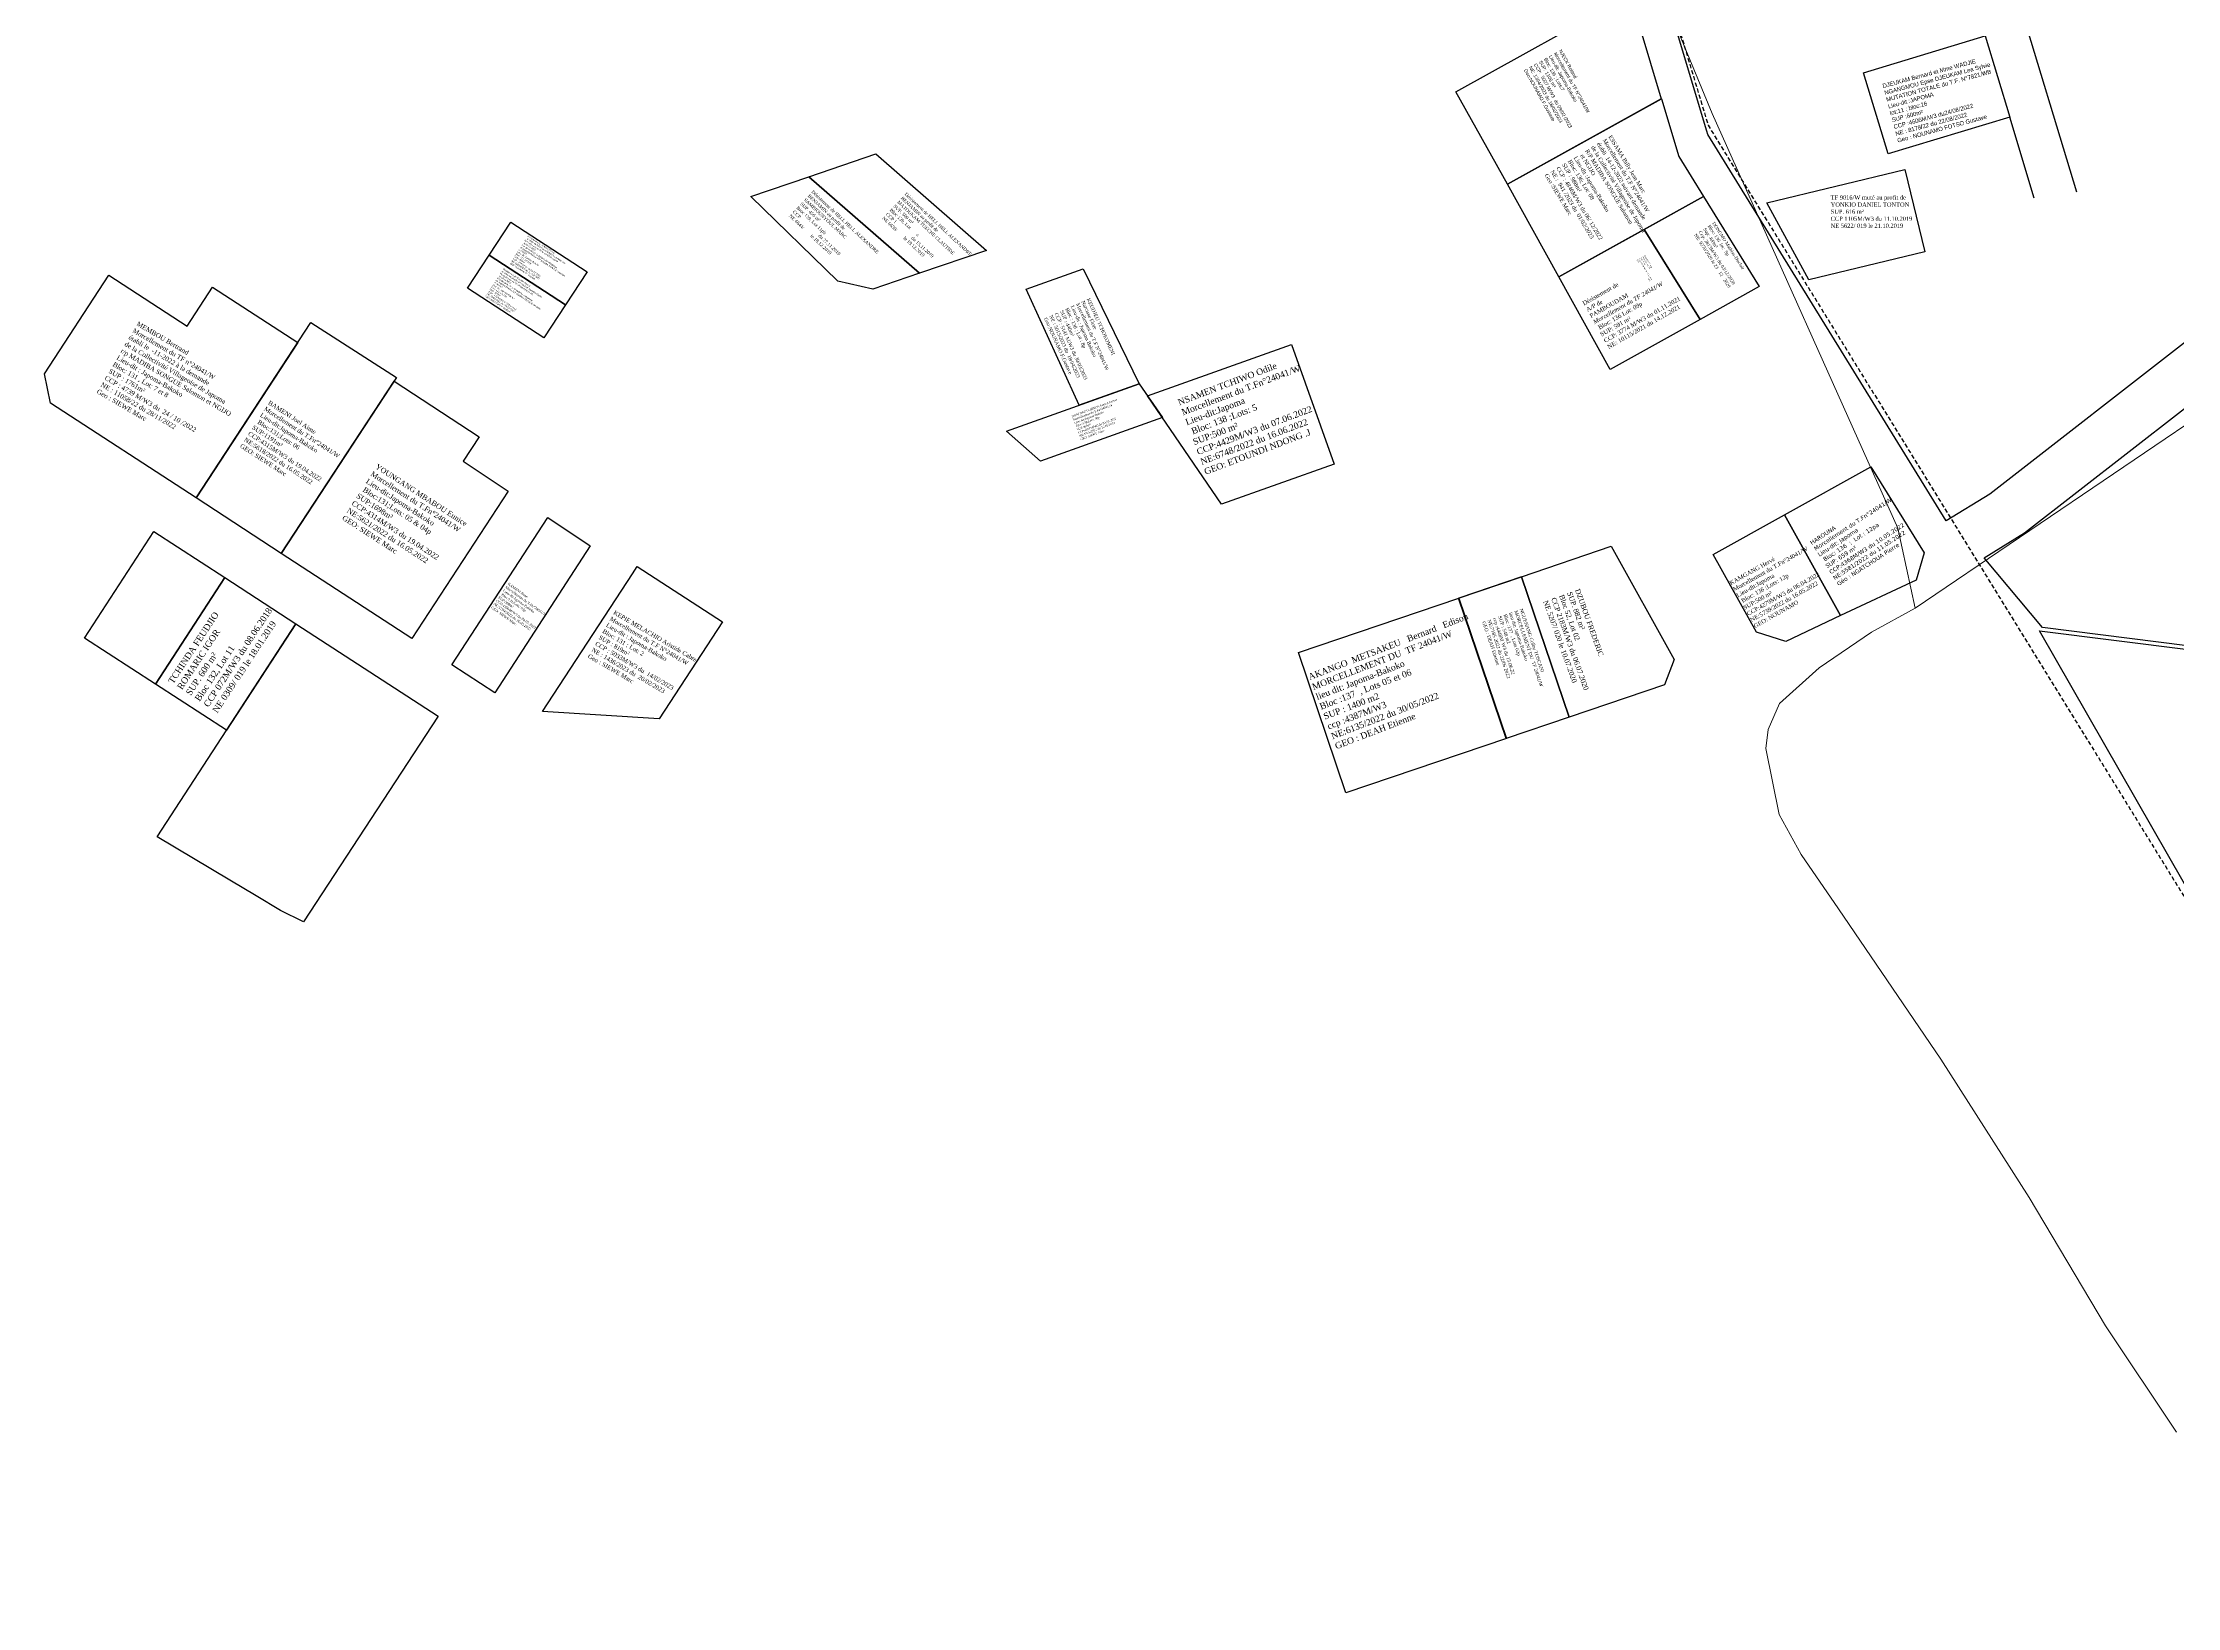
# Model space of a CAD drawing. Header units: millimetres. Extents: x 587399 to 927168, y 438565 to 1444955.
# Drawn here: x 590813 to 591317, y 444254 to 444624 of the extents above; entities that cross this region are included whole.
import ezdxf

# ---------------------------------------------------------------- set-up
doc = ezdxf.new("R2010")
doc.units = ezdxf.units.MM
doc.header["$LTSCALE"] = 2
doc.linetypes.add('DISCONTINU', pattern=[0.75, 0.5, -0.25])
for name, color, linetype, lineweight in [('Dossiers rejetés', 1, 'Continuous', 30), ('MAJ APRES LE 13.01.2023', 222, 'Continuous', 30), ('Roads_others', 24, 'Continuous', 9)]:
    doc.layers.add(name, color=color, linetype=linetype, lineweight=lineweight)
for name, color, linetype in [('end maj 26 02 2021', 7, 'Continuous'), ('MAJ DEC 2021', 234, 'Continuous'), ('MAJ JAN 2022', 1, 'Continuous'), ('Parcelle MAJ', 6, 'Continuous'), ('TF 13164 TF 13163 ET TF 45114 ANNULES', 250, 'Continuous')]:
    doc.layers.add(name, color=color, linetype=linetype)
doc.styles.get("Standard").update_dxf_attribs({"font": 'arial.ttf'})
doc.styles.add('Times 1.0', font='times.ttf', dxfattribs={"width": 0.99, "height": 1})

msp = doc.modelspace()

# ---------------------------------------------------------------- linework, layer by layer
at = {"color": 7}
for p, q in [((591293.552, 444588.442), (591275.682, 444647.617)), ((591283.52, 444587.07), (591277.74, 444606.21))]:
    msp.add_line(p, q, dxfattribs=at)
at = {"flags": 128}
for points in [[(590923.898, 444581.389), (590941.91, 444569.651), (590936.813, 444561.862), (590918.804, 444573.605)], [(590918.801, 444573.599), (590936.813, 444561.862), (590931.716, 444554.072), (590913.707, 444565.816)], [(590829.038, 444568.838), (590847.471, 444556.829), (590853.513, 444566.065), (590873.622, 444552.963), (590849.623, 444516.283), (590815.272, 444538.666), (590813.82, 444545.579)], [(591147.681, 444492.628), (591158.924, 444459.483), (591121.044, 444446.634), (591109.801, 444479.779)]]:
    msp.add_lwpolyline(points, close=True, dxfattribs=at)
at = {"color": 5, "flags": 128}
for points in [[(590876.733, 444557.718), (590896.89, 444544.691), (590869.707, 444503.143), (590849.623, 444516.283)], [(591072.251, 444543.248), (591077.729, 444535.224), (591048.934, 444524.948), (591040.906, 444532.059)], [(591244.932, 444523.604), (591257.508, 444503.273), (591255.617, 444496.887), (591237.811, 444488.479), (591224.575, 444512.284)], [(590932.625, 444511.631), (590942.653, 444504.95), (590920.126, 444470.288), (590909.989, 444476.894)]]:
    msp.add_lwpolyline(points, close=True, dxfattribs=at)
at = {"color": 0, "lineweight": -3, "flags": 128}
msp.add_lwpolyline([(591108.184, 444552.53), (591118.268, 444524.275), (591091.682, 444514.786), (591074.199, 444540.398)], close=True, dxfattribs=at)
at = {"color": 3, "lineweight": -3, "flags": 128}
for points in [[(591108.184, 444552.53), (591118.268, 444524.275)], [(591162.511, 444497.658), (591147.682, 444492.628)]]:
    msp.add_lwpolyline(points, dxfattribs=at)
at = {"color": 150, "flags": 128}
msp.add_lwpolyline([(590896.33, 444543.831), (590916.438, 444530.728), (590912.662, 444524.934), (590923.24, 444517.885), (590900.54, 444483.05), (590869.707, 444503.143)], close=True, dxfattribs=at)
at = {"color": 5, "lineweight": -3, "flags": 128}
msp.add_lwpolyline([(591224.574, 444512.286), (591237.811, 444488.479), (591224.87, 444482.37), (591217.92, 444484.61), (591207.74, 444502.92)], close=True, dxfattribs=at)
at = {"layer": 'Dossiers rejetés', "lineweight": 30, "flags": 128}
msp.add_lwpolyline([(591265.136, 445455.647), (591292.014, 445408.277), (591304.987, 445380.749), (591335.978, 445347.262), (591370.521, 445264.526), (591591.499, 445304.44), (591608.749, 445116.241), (591578.944, 444936.369), (591522.003, 444915.223), (591436.947, 444877.41), (591441.096, 444822.125), (591469.757, 444754.412), (591425.908, 444675.656), (591370.164, 444592.699), (591273.017, 444517.158), (591262.763, 444510.846), (591206.464, 444602.089), (591101.464, 444952.089), (591061.464, 445040.089), (590953.466, 445042.089), (590953.074, 445075.007), (590860.574, 445152.399), (590846.464, 445261.089), (591098.464, 445350.089)], close=True, dxfattribs=at)
at = {"layer": 'end maj 26 02 2021', "color": 3, "lineweight": 30, "flags": 128}
msp.add_lwpolyline([(591591.008, 444687.255), (591642.766, 444636.485), (591512.912, 444525.11), (591509.568, 444476.103), (591485.712, 444373.739), (591486.069, 444356.308), (591479.263, 444350.152), (591353.239, 444365.428), (591284.742, 444484.909), (591373.718, 444473.726), (591484.01, 444585.816), (591546.813, 444651.316), (591591.008, 444687.255)], dxfattribs=at)
msp.add_lwpolyline([(591591.008, 444687.255), (591642.766, 444636.485), (591512.912, 444525.11), (591509.568, 444476.103), (591485.712, 444373.739), (591486.069, 444356.308), (591479.263, 444350.152), (591353.239, 444365.428), (591284.742, 444484.909), (591373.718, 444473.726), (591484.01, 444585.816), (591546.813, 444651.316), (591591.008, 444687.255)], dxfattribs=at)
at = {"layer": 'end maj 26 02 2021', "color": 150, "lineweight": -3, "flags": 128}
for points in [[(591010.04, 444597.502), (591036.18, 444574.724), (591020.407, 444569.341), (590994.267, 444592.119)], [(591010.04, 444597.502), (591036.18, 444574.724), (591020.407, 444569.341), (590994.267, 444592.119)], [(590994.267, 444592.119), (591020.407, 444569.341), (591009.377, 444565.577), (591001.066, 444567.455), (590980.585, 444587.45)], [(590994.267, 444592.119), (591020.407, 444569.341), (591009.377, 444565.577), (591001.066, 444567.455), (590980.585, 444587.45)], [(591183.685, 444504.841), (591198.511, 444478.107), (591196.201, 444472.128), (591173.753, 444464.513), (591162.473, 444497.646)], [(591183.685, 444504.841), (591198.511, 444478.107), (591196.201, 444472.128), (591173.753, 444464.513), (591162.473, 444497.646)]]:
    msp.add_lwpolyline(points, close=True, dxfattribs=at)
at = {"layer": 'end maj 26 02 2021', "color": 3, "lineweight": -3, "flags": 128}
msp.add_lwpolyline([(591252.983, 444593.808), (591257.661, 444574.361), (591230.312, 444567.776), (591220.431, 444585.965)], close=True, dxfattribs=at)
msp.add_lwpolyline([(591252.983, 444593.808), (591257.661, 444574.361), (591230.312, 444567.776), (591220.431, 444585.965)], close=True, dxfattribs=at)
at = {"layer": 'end maj 26 02 2021', "color": 150}
for points in [[(591205.435, 444587.456), (591218.601, 444566.173), (591204.617, 444558.397), (591191.451, 444579.681)], [(591205.435, 444587.456), (591218.601, 444566.173), (591204.617, 444558.397), (591191.451, 444579.681)], [(591191.451, 444579.681), (591204.617, 444558.397), (591183.439, 444546.621), (591171.29, 444568.47)], [(591191.451, 444579.681), (591204.617, 444558.397), (591183.439, 444546.621), (591171.29, 444568.47)], [(590873.19, 444486.55), (590906.77, 444464.77), (590874.94, 444416.14), (590869.57, 444418.89), (590863.81, 444422.33), (590857.61, 444426.03), (590840.44, 444436.28)], [(590873.19, 444486.55), (590906.77, 444464.77), (590874.94, 444416.14), (590869.57, 444418.89), (590863.81, 444422.33), (590857.61, 444426.03), (590840.44, 444436.28)]]:
    msp.add_lwpolyline(points, close=True, dxfattribs=at)
at = {"layer": 'end maj 26 02 2021', "color": 6, "linetype": 'ByBlock', "lineweight": -3, "ltscale": 0.0014, "flags": 128}
msp.add_lwpolyline([(591374.436, 444474.456), (591285.46, 444485.64), (591271.727, 444502.156), (591281.22, 444508), (591380.06, 444584.856)], dxfattribs=at)
msp.add_lwpolyline([(591374.436, 444474.456), (591285.46, 444485.64), (591271.727, 444502.156), (591281.22, 444508), (591380.06, 444584.856)], dxfattribs=at)
msp.add_lwpolyline([(591374.436, 444474.456), (591285.46, 444485.64), (591271.727, 444502.156), (591281.22, 444508), (591380.06, 444584.856)], dxfattribs=at)
msp.add_lwpolyline([(591374.436, 444474.456), (591285.46, 444485.64), (591271.727, 444502.156), (591281.22, 444508), (591380.06, 444584.856)], dxfattribs=at)
at = {"layer": 'end maj 26 02 2021', "color": 150, "linetype": 'ByBlock', "lineweight": -3, "ltscale": 0.0014, "flags": 128}
for points in [[(590839.63, 444508.32), (590856.43, 444497.47), (590840.03, 444472.3), (590823.26, 444483.19)], [(590839.63, 444508.32), (590856.43, 444497.47), (590840.03, 444472.3), (590823.26, 444483.19)], [(590856.43, 444497.47), (590873.19, 444486.55), (590856.81, 444461.42), (590840.03, 444472.3)], [(590856.43, 444497.47), (590873.19, 444486.55), (590856.81, 444461.42), (590840.03, 444472.3)]]:
    msp.add_lwpolyline(points, close=True, dxfattribs=at)
at = {"layer": 'MAJ APRES LE 13.01.2023', "lineweight": 30, "flags": 128}
msp.add_lwpolyline([(591188.103, 444635.028), (591195.483, 444610.528), (591159.14, 444590.32), (591146.992, 444612.17)], close=True, dxfattribs=at)
at = {"layer": 'MAJ APRES LE 13.01.2023', "flags": 128}
for points in [[(591195.531, 444610.5), (591199.593, 444596.92), (591205.456, 444587.417), (591171.29, 444568.47), (591159.165, 444590.334)], [(591059.003, 444570.372), (591072.252, 444543.247), (591058.097, 444538.195), (591045.535, 444565.565)], [(590953.74, 444500.069), (590973.897, 444487.041), (590958.909, 444464.137), (590931.357, 444465.864), (590952.598, 444498.324)]]:
    msp.add_lwpolyline(points, close=True, dxfattribs=at)
at = {"layer": 'MAJ DEC 2021', "flags": 128}
msp.add_lwpolyline([(591191.451, 444579.681), (591204.617, 444558.397), (591183.439, 444546.621), (591171.29, 444568.47)], close=True, dxfattribs=at)
msp.add_lwpolyline([(591191.451, 444579.681), (591204.617, 444558.397), (591183.439, 444546.621), (591171.29, 444568.47)], close=True, dxfattribs=at)
at = {"layer": 'MAJ JAN 2022', "color": 5, "ltscale": 0.0014, "flags": 128}
msp.add_lwpolyline([(591162.473, 444497.646), (591173.716, 444464.501), (591158.887, 444459.471), (591147.644, 444492.616)], close=True, dxfattribs=at)
at = {"layer": 'Parcelle MAJ', "color": 6, "lineweight": 30, "flags": 128}
msp.add_lwpolyline([(591271.96, 444625.35), (591277.74, 444606.21), (591249.02, 444597.54), (591243.24, 444616.68)], close=True, dxfattribs=at)
at = {"layer": 'Roads_others'}
for points in [[(591255.372, 444490.232), (591329.324, 444540.296), (591348.651, 444562.801), (591354.287, 444587.945), (591354.277, 444597.706), (591336.936, 444664.68), (591313.186, 444745.4)], [(591170.449, 444696.759), (591207.463, 444607.021), (591251.334, 444509.165), (591255.372, 444490.232)], [(591255.372, 444490.232), (591245.109, 444484.606), (591232.761, 444476.159), (591223.389, 444467.726), (591220.72, 444461.588), (591220.125, 444457.077), (591223.271, 444441.548), (591228.487, 444432.08), (591237.281, 444419.232), (591261.44, 444383.76), (591282.311, 444351.103), (591300.359, 444320.798), (591317.059, 444295.677)]]:
    msp.add_lwpolyline(points, dxfattribs=at)
at = {"layer": 'TF 13164 TF 13163 ET TF 45114 ANNULES', "linetype": 'DISCONTINU', "lineweight": -3, "flags": 128}
msp.add_lwpolyline([(591061.53, 445042.266), (591101.53, 444954.266), (591206.53, 444604.266), (591351.53, 444369.266), (591516.53, 444349.266), (591656.53, 444287.266), (591901.53, 444294.266), (592206.53, 444362.266), (592496.53, 444369.266), (592650.88, 444526.026), (592816.53, 444694.266), (593031.53, 444354.266), (593267.69, 444041.63), (593177.687, 443861.628), (592952.69, 443676.63), (592895.57, 443501.91), (592952.38, 443543.41), (593005.3, 443527.87), (593026.636, 443499.05), (593056.38, 443449.49), (593133.96, 443493.33), (593165.2, 443554.79), (593264.07, 443591.37), (593375.556, 443584.47), (593418.33, 443582.62), (593465.53, 443558.02), (593485.907, 443471.51), (593335.65, 443462.93), (593055.16, 443327.94), (593105.66, 443176.17), (593120.37, 443175.55), (593137, 443125.57), (593160.73, 443133.47), (593178.09, 443081.28), (593268.23, 443111.28), (593357.91, 442841.81), (593125.015, 442764.307), (592879.692, 442886.629), (592546.53, 442854.266), (592306.53, 442877.266), (592046.53, 442969.266), (591861.53, 443024.266), (591706.53, 443084.266), (591466.53, 443169.266), (591185.53, 443254.266), (590892.53, 443334.266), (590652.53, 443379.266), (590350.53, 443417.266), (590111.56, 443389.826), (590073.83, 443474.166), (590006.29, 443648.326), (589927.63, 443844.616), (590031.73, 444321.016), (590094.72, 444687.696), (590075.84, 444942.176), (590369.53, 444992.266), (590641.53, 444999.266), (590953.53, 445044.266), (591061.53, 445042.266)], dxfattribs=at)
msp.add_lwpolyline([(591061.53, 445042.266), (591101.53, 444954.266), (591206.53, 444604.266), (591351.53, 444369.266), (591516.53, 444349.266), (591656.53, 444287.266), (591901.53, 444294.266), (592206.53, 444362.266), (592496.53, 444369.266), (592650.88, 444526.026), (592816.53, 444694.266), (593031.53, 444354.266), (593267.69, 444041.63), (593177.687, 443861.628), (592952.69, 443676.63), (592895.57, 443501.91), (592952.38, 443543.41), (593005.3, 443527.87), (593026.636, 443499.05), (593056.38, 443449.49), (593133.96, 443493.33), (593165.2, 443554.79), (593264.07, 443591.37), (593375.556, 443584.47), (593418.33, 443582.62), (593465.53, 443558.02), (593485.907, 443471.51), (593335.65, 443462.93), (593055.16, 443327.94), (593105.66, 443176.17), (593120.37, 443175.55), (593137, 443125.57), (593160.73, 443133.47), (593178.09, 443081.28), (593268.23, 443111.28), (593357.91, 442841.81), (593125.015, 442764.307), (592879.692, 442886.629), (592546.53, 442854.266), (592306.53, 442877.266), (592046.53, 442969.266), (591861.53, 443024.266), (591706.53, 443084.266), (591466.53, 443169.266), (591185.53, 443254.266), (590892.53, 443334.266), (590652.53, 443379.266), (590350.53, 443417.266), (590111.56, 443389.826), (590073.83, 443474.166), (590006.29, 443648.326), (589927.63, 443844.616), (590031.73, 444321.016), (590094.72, 444687.696), (590075.84, 444942.176), (590369.53, 444992.266), (590641.53, 444999.266), (590953.53, 445044.266), (591061.53, 445042.266)], dxfattribs=at)

# ---------------------------------------------------------------- texts
at = {"color": 2, "insert": (591247.59, 444613.998), "char_height": 1, "width": 37.38904, "attachment_point": 1, "rotation": 15.11642}
msp.add_mtext('{\\C7;DJEUKAM Bernard et Mme WADJIE \\PNGANGMOU Epse DJEUKAM Lea Sylvie\\P\\C1;MUTATION TOTALE du T.F. N°7821/WB\\C7;\\PLieu-dit :JAPOMA\\Plot:11 ; bloc:16\\PSUP :600m²\\PCCP :4606M/W3 du24/08/2022\\PNE : 8178/22 du 22/08/2022\\P\\C1;Geo : NOUNAMO FOTSO Gustave}', dxfattribs=at)
at = {"attachment_point": 1}
for s, insert, char_height, width, rotation in [('\\A1;{\\C3;Désistement de YONGA Pascal\\P au profit de MAFFOCK KENGNI Laurette Orly\\P\\C1;Morcellement du TF N°24041/W établie\\P le 04-11-2022\\Pà la demande de la Collectivité villageoise\\Pde Japoma-Bakoko R/P MADIBA SONGUE Salomon\\Pet NGIJO  }\\PLieu -dit :Japoma-Bakoko\\PBloc: 131; Lot:12p  \\PSUP: 200m²\\PCCP : 4767M/W3 du 01/11/ 2022\\PNE: 11325/2022 du  08/ 12/ 2022\\P{\\C3;GEO: NOUNAMO F. Gustave}', (590927.996, 444578.34), 0.38279, 22.94415, 326.87209), ('\\A1;{\\C3;Désistement de YONGA Pascal \\Pau profit de GUIAKAM FOUDIE Sandrine Elodie\\P\\C1;Morcellement du TF N°24041/W établie\\P le 14-11-2022\\Pà la demande de la Collectivité villageoise\\Pde Japoma-Bakoko R/P MADIBA SONGUE Salomon\\Pet NGIJO  }\\PLieu -dit :Japoma-Bakoko\\PBloc: 131; Lot:12p  \\PSUP: 200m²\\PCCP : 4767M/W3 du 01/11/ 2022\\PNE: 11402/2022 du  09/ 12/ 2022\\P{\\C3;GEO: NOUNAMO F. Gustave}', (590922.214, 444570.538), 0.38279, 22.94415, 326.87209), ('{\\fTimes New Roman|b0|i0|c0|p18;NSAMEN TCHIWO Odile\\P\\C1;Morcellement du T.Fn%%D24041/W\\P\\C256;Lieu-dit:Japoma\\P Bloc: 138 ;Lots: 5\\PSUP:500 m²\\PCCP:4429M/W3 du 07.06.2022\\PNE:6748/2022 du 16.06.2022\\PGEO: ETOUNDI NDONG .J}', (591081.167, 444539.476), 1.5, 33.83167, 20.81587), ('{\\fTimes New Roman|b0|i0|c0|p18;BAMENI Joel Aime \\P\\C1;Morcellement du T.Fn%%D24041/W\\P\\C256;Lieu-dit:Japoma-Bakoko\\P Bloc:131;Lots: 06\\C1;\\P\\C256;SUP:1191m²\\PCCP:4315M/W3 du 19.04.2022\\PNE:5618/2022 du 16.05.2022\\PGEO: SIEWE Marc}', (590867.05, 444539.347), 1.04224, 35.37705, 327.0111), ('{\\fTimes New Roman|b0|i0|c0|p18;DONGMO TCHINDA Franck Ernest\\P\\C1;Morcellement du T.Fn%%D24041/W\\P\\C256;Lieu-dit:Japoma-Bakoko\\P Bloc:138;Lots: 09p\\C1;\\P\\C256;SUP:300m²\\PCCP:4357M/W3 du 04.05.2022\\PNE:5725/2022 du 16.05.2022\\PGEO: SIEWE Marc}', (591056.239, 444535.717), 0.49375, 16.75956, 20.80576), ('{\\fTimes New Roman|b0|i0|c0|p18;YOUNGANG MBABOU Eunice\\P\\C1;Morcellement du T.Fn%%D24041/W\\P\\C256;Lieu-dit:Japoma-Bakoko\\P Bloc:131;Lots: 05 & 04p\\C1;\\P\\C256;SUP:1698m²\\PCCP:4314M/W3 du 19.04.2022\\PNE:5621/2022 du 16.05.2022\\PGEO: SIEWE Marc}', (590892.477, 444524.376), 1.23596, 41.95282, 327.0111), ('{\\fVerdana|b0|i0|c0|p34;HAROUNA\\P\\C1;Morcellement du T.Fn%%D24041/W\\P\\C256;Lieu-dit: Japoma\\P Bloc: 136  ;  Lot : 12pa\\C1;\\P\\C256;SUP: 659 m²\\PCCP:4368M/W3 du 10.05.2022\\PNE:5581/2022 du 11.05.2022\\P\\C1;Géo : NGATCHOUA Pierre}', (591230.461, 444505.982), 0.99116, 33.64322, 33.14364), ('{\\fTimes New Roman|b0|i0|c0|p18;KAMGANG Hervé\\P\\C1;Morcellement du T.Fn%%D24041/W\\P\\C256;Lieu-dit:Japoma\\P Bloc: 136 ;Lots: 12p\\C1;\\P\\C256;SUP:500 m²\\PCCP:4279M/W3 du 06.04.2022\\PNE:5739/2022 du 16.05.2022\\PGEO: NOUNAMO}', (591211.442, 444496.513), 0.99671, 33.83167, 29.30021), ('{\\fTimes New Roman|b0|i0|c0|p18;KAMENI Rose\\P\\C1;Morcellement du T.Fn%%D24041/W\\P\\C256;Lieu-dit:Japoma-Bakoko\\P Bloc:131;Lots: 03p\\C1;\\P\\C256;SUP:500m²\\PCCP:4356M/W3 du 04.05.2022\\PNE:5709/2022 du 16.05.2022\\PGEO: SIEWE Marc}', (590923.445, 444496.306), 0.58382, 19.81675, 324.73642), ('\\pt22.5;{\\fTimes New Roman|b0|i0|c0|p18;AKANGO  METSAKEU   Bernard   Edison\\P\\ptz;\\C1;MORCELLEMENT DU  TF 24041/W\\Plieu dit: Japoma-Bakoko\\P\\C7;Bloc \\C256;:137  , Lots 05 et 06\\PSUP : 1400 m2\\Pccp :4387M/W3\\PNE:6135/2022 du 30/05/2022\\PGEO : DEAH Etienne}', (591111.945, 444474.633), 1.5, 41.14322, 21.12158), ('{\\fTimes New Roman|b0|i0|c0|p18;NGUENANG Colby TOSCANI\\P\\C1;MORCELLEMENT DU  TF 24041/W\\Plieu dit: Japoma-Bakoko\\P\\C7;Bloc \\C256;:137  , Lots 02p\\PSUP : 548 m2\\Pccp :4448M/W3 du 15.06.22\\PNE:7185/2022 du 22/06/2022\\PGEO : DEAH Etienne}', (591162.775, 444490.234), 0.8, 47.51519, 288.71739)]:
    msp.add_mtext(s, dxfattribs=dict(at, insert=insert, char_height=char_height, width=width, rotation=rotation))
at = {"color": 3, "insert": (590835.982, 444558.02), "char_height": 1.11123, "width": 83.09587, "attachment_point": 1, "rotation": 329.57255}
msp.add_mtext('{\\fTimes New Roman|b0|i0|c0|p18;MEMBOU Bertrand\\P\\C1;Morcellement du TF n°24041/W\\Pétabli le  -11-2022 à la demande\\Pde la Collectivité Villageoise de Japoma\\Pr/p MADIBA SONGUE Salomon et NGIJO\\P\\C256;Lieu-dit : Japoma-Bakoko\\P\\C0;Bloc: 131 , Lot: 7 et 8\\C1; \\C256;\\PSUP : 1761m²\\PCCP : 4739 M/W3 du  24 / 10 /2022\\PNE : 11058/22 du 28/11/2022\\P\\C1;Geo : SIEWE Marc}', dxfattribs=at)
at = {"layer": 'end maj 26 02 2021', "color": 150, "linetype": 'ByBlock', "lineweight": -3, "ltscale": 0.0014, "attachment_point": 1, "style": 'Times 1.0'}
for s, insert, char_height, width, rotation in [('{\\C1;Désistement de HELL HELL ALEXANDRE\\PBENJAMIN au profit de\\C256;\\PSAMBIOUNYOUL MARC\\PSUP. 456 m²\\PBloc 139, Lot 11pb\\PCCP 1206M/W3 du 27.11.2019\\PNE 6644/ 019 le 18.12.2019}', (590995.328, 444589.004), 0.77718, 54.79263, 316.86727), ('{\\C1;Désistement de HELL HELL ALEXANDRE\\PBENJAMIN au profit de\\C256;\\PSAMBIOUNYOUL MARC\\PSUP. 456 m²\\PBloc 139, Lot 11pb\\PCCP 1206M/W3 du 27.11.2019\\PNE 6644/ 019 le 18.12.2019}', (590995.328, 444589.004), 0.77718, 54.79263, 316.86727), ('{\\fTimes New Roman|b0|i0|c186|p18;\\C1;Désistement de HELL HELL ALEXANDRE\\PBENJAMIN au profit de\\C256;\\P\\fTimes New Roman|b0|i0|c0|p18;MATOUKAM TUECHE CLAUTIDE\\fTimes New Roman|b0|i0|c186|p18;\\PSUP. \\fTimes New Roman|b0|i0|c0|p18;500\\fTimes New Roman|b0|i0|c186|p18; m²\\PBloc 139, Lot 11p\\fTimes New Roman|b0|i0|c0|p18;a\\fTimes New Roman|b0|i0|c186|p18;\\PCCP 1\\fTimes New Roman|b0|i0|c0|p18;186\\fTimes New Roman|b0|i0|c186|p18;M/W3 du \\fTimes New Roman|b0|i0|c0|p18;15\\fTimes New Roman|b0|i0|c186|p18;.11.2019\\PNE 66\\fTimes New Roman|b0|i0|c0|p18;50\\fTimes New Roman|b0|i0|c186|p18;/ 019 le 1\\fTimes New Roman|b0|i0|c0|p18;9\\fTimes New Roman|b0|i0|c186|p18;.12.2019}', (591017.313, 444588.466), 0.77718, 54.79263, 316.86727), ('{\\fTimes New Roman|b0|i0|c186|p18;\\C1;Désistement de HELL HELL ALEXANDRE\\PBENJAMIN au profit de\\C256;\\P\\fTimes New Roman|b0|i0|c0|p18;MATOUKAM TUECHE CLAUTIDE\\fTimes New Roman|b0|i0|c186|p18;\\PSUP. \\fTimes New Roman|b0|i0|c0|p18;500\\fTimes New Roman|b0|i0|c186|p18; m²\\PBloc 139, Lot 11p\\fTimes New Roman|b0|i0|c0|p18;a\\fTimes New Roman|b0|i0|c186|p18;\\PCCP 1\\fTimes New Roman|b0|i0|c0|p18;186\\fTimes New Roman|b0|i0|c186|p18;M/W3 du \\fTimes New Roman|b0|i0|c0|p18;15\\fTimes New Roman|b0|i0|c186|p18;.11.2019\\PNE 66\\fTimes New Roman|b0|i0|c0|p18;50\\fTimes New Roman|b0|i0|c186|p18;/ 019 le 1\\fTimes New Roman|b0|i0|c0|p18;9\\fTimes New Roman|b0|i0|c186|p18;.12.2019}', (591017.313, 444588.466), 0.77718, 54.79263, 316.86727), ('{\\fTimes New Roman|b0|i0|c186|p18;\\C256;DZUBOU FREDERIC\\PSUP. 882 m²\\PBloc 52, Lot 02\\PCCP 2183M/W3 du 06.07.2020\\PNE 5207/ 020 le 10.07.2020}', (591176.237, 444494.938), 1.2, 54.04168, 289.73097), ('{\\fTimes New Roman|b0|i0|c186|p18;\\C256;DZUBOU FREDERIC\\PSUP. 882 m²\\PBloc 52, Lot 02\\PCCP 2183M/W3 du 06.07.2020\\PNE 5207/ 020 le 10.07.2020}', (591176.237, 444494.938), 1.2, 54.04168, 289.73097), ('\\A1;{\\C256;TCHINDA FEUDJIO \\PROMARIC IGOR\\PSUP. 600 m²\\PBloc 132, Lot 11\\PCCP 072M/W3 du 08.06.2018\\PNE 0309/ 019 le 18.01.2019}', (590842.923, 444473.064), 1.5, 110.58958, 56.61629), ('\\A1;{\\C256;TCHINDA FEUDJIO \\PROMARIC IGOR\\PSUP. 600 m²\\PBloc 132, Lot 11\\PCCP 072M/W3 du 08.06.2018\\PNE 0309/ 019 le 18.01.2019}', (590842.923, 444473.064), 1.5, 110.58958, 56.61629)]:
    msp.add_mtext(s, dxfattribs=dict(at, insert=insert, char_height=char_height, width=width, rotation=rotation))
at = {"layer": 'end maj 26 02 2021', "color": 150, "linetype": 'ByBlock', "lineweight": -3, "ltscale": 0.0014, "insert": (591235.462, 444587.704), "char_height": 1, "width": 42.31711, "attachment_point": 1, "style": 'Times 1.0'}
msp.add_mtext('{\\C1;TF 9016/W muté au profit de\\P\\C256;YONKIO DANIEL TONTON\\PSUP. 616 m²\\PCCP 1105M/W3 du 11.10.2019\\PNE 5622/ 019 le 21.10.2019}', dxfattribs=at)
msp.add_mtext('{\\C1;TF 9016/W muté au profit de\\P\\C256;YONKIO DANIEL TONTON\\PSUP. 616 m²\\PCCP 1105M/W3 du 11.10.2019\\PNE 5622/ 019 le 21.10.2019}', dxfattribs=at)
at = {"layer": 'end maj 26 02 2021', "attachment_point": 1}
for s, insert, char_height, rotation in [('{\\fTimes New Roman|b0|i0|c0|p18;DONGMO Mathias-Duclair\\PBloc: 136  lot:  9p\\PSup: 400m²\\PCcp: 2813M/W3 du 03/12/2020\\PNE: 9270/2020 le 23   12   2020}', (591208.097, 444581.554), 0.76213, 302.82702), ('{\\fTimes New Roman|b0|i0|c0|p18;DONGMO Mathias-Duclair\\PBloc: 136  lot:  9p\\PSup: 400m²\\PCcp: 2813M/W3 du 03/12/2020\\PNE: 9270/2020 le 23   12   2020}', (591208.097, 444581.554), 0.76213, 302.82702), ('{\\fTimes New Roman|b0|i0|c0|p18;FOMETIO George \\PBloc: 136  lot:  9p\\PSup: 591m²\\PCcp: 2813M/W3 du 03/12/2020\\PNE: 9268/2020 le 23   12   2}020', (591191.653, 444573.61), 0.3, 300.69009), ('{\\fTimes New Roman|b0|i0|c0|p18;FOMETIO George \\PBloc: 136  lot:  9p\\PSup: 591m²\\PCcp: 2813M/W3 du 03/12/2020\\PNE: 9268/2020 le 23   12   2}020', (591191.653, 444573.61), 0.3, 300.69009)]:
    msp.add_mtext_dynamic_manual_height_columns(s, width=76.46622, gutter_width=12.5, heights=[36.162], dxfattribs=dict(at, insert=insert, char_height=char_height, rotation=rotation))
at = {"layer": 'MAJ APRES LE 13.01.2023', "lineweight": 30, "insert": (591171.97, 444622.263), "char_height": 0.80913, "width": 28.55805, "attachment_point": 1, "rotation": 299.07591}
msp.add_mtext('\\A1;{\\C7;NJECK Roland\\P\\C1;Morcellement du TF N°24041/W\\P\\C7;Lieu-dit: Japoma-Bakoko\\PBloc: 136 ; Lots:7 \\PSUP: 1108 m²\\PCCP:  5027 M/W3  du 09/02 /2023\\PNE: 1394/2023 du 16/02/2023\\P\\C1;Geo:NOUNAMO.F.Gustave}', dxfattribs=at)
at = {"layer": 'MAJ APRES LE 13.01.2023', "attachment_point": 1}
for s, insert, char_height, width, rotation in [('{\\fTimes New Roman|b0|i0|c0|p18;\\C256;ESSAMA Billy Jean Marc\\C3;\\P\\C1;Morcellement du T.F N°24041/W\\Pétabli  14-12-2022 suivant demande \\Pde la Collectivité Villageoise de Japoma\\PR/P MADIBA SONGUE Salomon\\P et NGIJO \\P\\C256;Lieu-dit :Japoma-Bakoko\\PBloc: 136; Lot: 08\\PSUP : 988m²\\PCCP : 4846M/W3 du 06/ 12/2022\\PNE :  941 /2023 du  01/02/2023\\P\\C1;Geo :SIEWE Marc}', (591183.777, 444602.044), 0.9595, 71.74947, 301.08553), ('{\\fTimes New Roman|b0|i0|c0|p18;KEUDJEU TCHOKOMENI Narcisse Flore\\P\\C1;Morcellement du T.F N°24041/W     \\P\\C256;Lieu-dit : Japoma Bakoko\\PBloc : 138 ; Lot : 8p\\PSUP : 440m²\\PCCP : 5141 M/W3 du 30/03/2023\\PNE : 5015/2023 du  18/04/2023\\P\\C1;Geo:NOUNAMO.F.Gustave}', (591060.583, 444563.533), 0.83032, 17.82396, 294.23994), ('{\\fTimes New Roman|b0|i0|c0|p18;KEPIE MELACHIO Aristide Cabrel  \\P\\C1;Morcellement du T.F N°24041/W     \\P\\C256;Lieu-dit : Japoma-Bakoko\\PBloc: 131 ; Lot: 2\\PSUP : 819m²\\PCCP : 5033M/W3 du  14/02/2023\\PNE : 1436/2023 du  20/02/2023\\P\\C1;Geo : SIEWE Marc}', (590948.5, 444489.779), 1.02022, 23.1571, 329.67636)]:
    msp.add_mtext(s, dxfattribs=dict(at, insert=insert, char_height=char_height, width=width, rotation=rotation))
at = {"layer": 'MAJ DEC 2021', "insert": (591176.747, 444562.55), "char_height": 1.01198, "width": 21.38359, "attachment_point": 1, "rotation": 29.65324}
msp.add_mtext('{\\fTimes New Roman|b0|i0|c0|p18;Désistement de FOMETIO George A/P de \\PPAMBOUDAM OUMAROU\\P\\fTimes New Roman|b0|i1|c0|p18;\\C1;Morcellement du TF 24041/W\\P \\fTimes New Roman|b0|i0|c0|p18;\\C7;Bloc: 136 Lot: 09p\\PSUP: 591 m²\\PCCP: 3774 M/W3 du 01.11.2021\\PNE: 10115/2021 du 14.12.2021}', dxfattribs=at)
msp.add_mtext('{\\fTimes New Roman|b0|i0|c0|p18;Désistement de FOMETIO George A/P de \\PPAMBOUDAM OUMAROU\\P\\fTimes New Roman|b0|i1|c0|p18;\\C1;Morcellement du TF 24041/W\\P \\fTimes New Roman|b0|i0|c0|p18;\\C7;Bloc: 136 Lot: 09p\\PSUP: 591 m²\\PCCP: 3774 M/W3 du 01.11.2021\\PNE: 10115/2021 du 14.12.2021}', dxfattribs=at)

doc.saveas('drawing.dxf')
